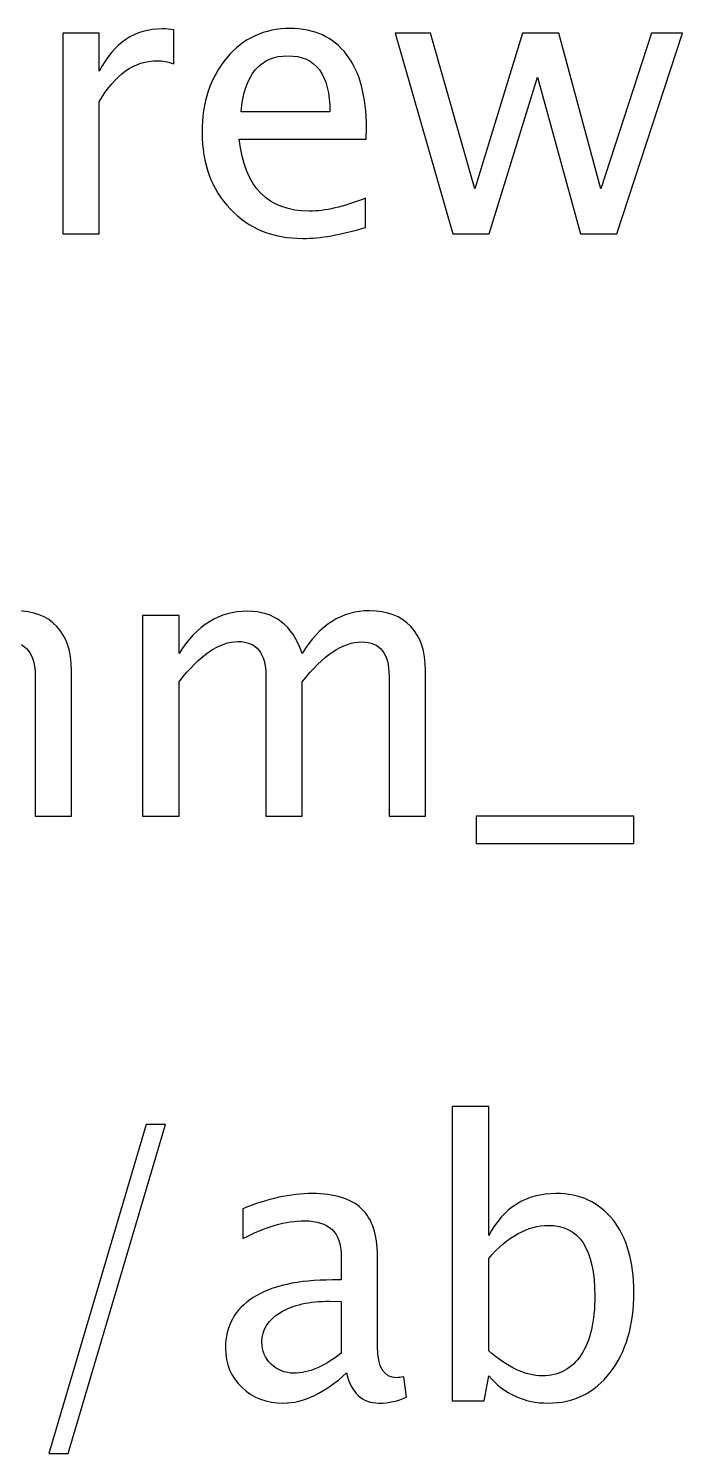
# Model space of a CAD drawing. Header units: centimetres. Extents: x -27.7 to 27.6, y -20.2 to 43.3.
# Drawn here: x -21.413 to -20.805, y 31.535 to 32.862 of the extents above; entities that cross this region are included whole.
import ezdxf

# ---------------------------------------------------------------- set-up
doc = ezdxf.new("R2010")
doc.units = ezdxf.units.CM
doc.header["$MEASUREMENT"] = 0
doc.layers.add('Layer 1', color=7, linetype='Continuous')

msp = doc.modelspace()

# ---------------------------------------------------------------- linework, layer by layer
at = {"layer": 'Layer 1'}
for points, knots in [([(-21.3812, 32.67044), (-21.3812, 32.67044), (-21.3812, 32.85741), (-21.3812, 32.85741), (-21.3812, 32.85741), (-21.3812, 32.85741), (-21.34734, 32.85741), (-21.34734, 32.85741), (-21.34734, 32.85741), (-21.34734, 32.85741), (-21.34734, 32.82208), (-21.34734, 32.82208), (-21.34734, 32.82208), (-21.33387, 32.84824), (-21.31435, 32.86129), (-21.28872, 32.86129), (-21.28872, 32.86129), (-21.28525, 32.86129), (-21.2816, 32.861), (-21.27784, 32.86041), (-21.27784, 32.86041), (-21.27784, 32.86041), (-21.27784, 32.82872), (-21.27784, 32.82872), (-21.27784, 32.82872), (-21.28372, 32.83066), (-21.28889, 32.83166), (-21.29336, 32.83166), (-21.29336, 32.83166), (-21.31488, 32.83166), (-21.33287, 32.81896), (-21.34734, 32.7935), (-21.34734, 32.7935), (-21.34734, 32.7935), (-21.34734, 32.67044), (-21.34734, 32.67044), (-21.34734, 32.67044), (-21.34734, 32.67044), (-21.3812, 32.67044), (-21.3812, 32.67044)], [0, 0, 0, 0, 0.0909091, 0.0909091, 0.0909091, 0.0909091, 0.1818182, 0.1818182, 0.1818182, 0.1818182, 0.2727273, 0.2727273, 0.2727273, 0.2727273, 0.3636364, 0.3636364, 0.3636364, 0.3636364, 0.4545455, 0.4545455, 0.4545455, 0.4545455, 0.5454545, 0.5454545, 0.5454545, 0.5454545, 0.6363636, 0.6363636, 0.6363636, 0.6363636, 0.7272727, 0.7272727, 0.7272727, 0.7272727, 0.8181818, 0.8181818, 0.8181818, 0.8181818, 1, 1, 1, 1]), ([(-21.09962, 32.67644), (-21.12238, 32.66962), (-21.14184, 32.66621), (-21.15807, 32.66621), (-21.15807, 32.66621), (-21.18576, 32.66621), (-21.20828, 32.67538), (-21.22562, 32.69366), (-21.22562, 32.69366), (-21.24297, 32.71195), (-21.25167, 32.73565), (-21.25167, 32.76481), (-21.25167, 32.76481), (-21.25167, 32.79309), (-21.24403, 32.81631), (-21.22868, 32.83448), (-21.22868, 32.83448), (-21.21333, 32.85259), (-21.1937, 32.86165), (-21.16977, 32.86165), (-21.16977, 32.86165), (-21.14713, 32.86165), (-21.12961, 32.85359), (-21.11726, 32.83748), (-21.11726, 32.83748), (-21.10491, 32.82137), (-21.09874, 32.79856), (-21.09874, 32.76898), (-21.09874, 32.76898), (-21.09874, 32.76898), (-21.09892, 32.75864), (-21.09892, 32.75864), (-21.09892, 32.75864), (-21.09892, 32.75864), (-21.2171, 32.75864), (-21.2171, 32.75864), (-21.2171, 32.75864), (-21.21216, 32.71395), (-21.19034, 32.69161), (-21.15172, 32.69161), (-21.15172, 32.69161), (-21.13755, 32.69161), (-21.1202, 32.6956), (-21.09962, 32.7036), (-21.09962, 32.7036), (-21.09962, 32.7036), (-21.09962, 32.67644), (-21.09962, 32.67644)], [0, 0, 0, 0, 0.0769231, 0.0769231, 0.0769231, 0.0769231, 0.1538462, 0.1538462, 0.1538462, 0.1538462, 0.2307692, 0.2307692, 0.2307692, 0.2307692, 0.3076923, 0.3076923, 0.3076923, 0.3076923, 0.3846154, 0.3846154, 0.3846154, 0.3846154, 0.4615385, 0.4615385, 0.4615385, 0.4615385, 0.5384615, 0.5384615, 0.5384615, 0.5384615, 0.6153846, 0.6153846, 0.6153846, 0.6153846, 0.6923077, 0.6923077, 0.6923077, 0.6923077, 0.7692308, 0.7692308, 0.7692308, 0.7692308, 0.8461538, 0.8461538, 0.8461538, 0.8461538, 1, 1, 1, 1]), ([(-21.01842, 32.67044), (-21.01842, 32.67044), (-21.07204, 32.85741), (-21.07204, 32.85741), (-21.07204, 32.85741), (-21.07204, 32.85741), (-21.039, 32.85741), (-21.039, 32.85741), (-21.039, 32.85741), (-21.039, 32.85741), (-20.9979, 32.71224), (-20.9979, 32.71224), (-20.9979, 32.71224), (-20.9979, 32.71224), (-20.95357, 32.85741), (-20.95357, 32.85741), (-20.95357, 32.85741), (-20.95357, 32.85741), (-20.9197, 32.85741), (-20.9197, 32.85741), (-20.9197, 32.85741), (-20.9197, 32.85741), (-20.88072, 32.71248), (-20.88072, 32.71248), (-20.88072, 32.71248), (-20.88072, 32.71248), (-20.83356, 32.85741), (-20.83356, 32.85741), (-20.83356, 32.85741), (-20.83356, 32.85741), (-20.80464, 32.85741), (-20.80464, 32.85741), (-20.80464, 32.85741), (-20.80464, 32.85741), (-20.86567, 32.67044), (-20.86567, 32.67044), (-20.86567, 32.67044), (-20.86567, 32.67044), (-20.89953, 32.67044), (-20.89953, 32.67044), (-20.89953, 32.67044), (-20.89953, 32.67044), (-20.93963, 32.81626), (-20.93963, 32.81626), (-20.93963, 32.81626), (-20.93963, 32.81626), (-20.98455, 32.67044), (-20.98455, 32.67044), (-20.98455, 32.67044), (-20.98455, 32.67044), (-21.01842, 32.67044), (-21.01842, 32.67044)], [0, 0, 0, 0, 0.0714286, 0.0714286, 0.0714286, 0.0714286, 0.1428571, 0.1428571, 0.1428571, 0.1428571, 0.2142857, 0.2142857, 0.2142857, 0.2142857, 0.2857143, 0.2857143, 0.2857143, 0.2857143, 0.3571429, 0.3571429, 0.3571429, 0.3571429, 0.4285714, 0.4285714, 0.4285714, 0.4285714, 0.5, 0.5, 0.5, 0.5, 0.5714286, 0.5714286, 0.5714286, 0.5714286, 0.6428571, 0.6428571, 0.6428571, 0.6428571, 0.7142857, 0.7142857, 0.7142857, 0.7142857, 0.7857143, 0.7857143, 0.7857143, 0.7857143, 0.8571429, 0.8571429, 0.8571429, 0.8571429, 1, 1, 1, 1]), ([(-21.21533, 32.78404), (-21.21533, 32.78404), (-21.13278, 32.78404), (-21.13278, 32.78404), (-21.13278, 32.78404), (-21.13278, 32.81884), (-21.14578, 32.83625), (-21.17171, 32.83625), (-21.17171, 32.83625), (-21.19781, 32.83625), (-21.21233, 32.81884), (-21.21533, 32.78404)], [0, 0, 0, 0, 0.25, 0.25, 0.25, 0.25, 0.5, 0.5, 0.5, 0.5, 1, 1, 1, 1]), ([(-21.63639, 32.12834), (-21.63639, 32.12834), (-21.63639, 32.31531), (-21.63639, 32.31531), (-21.63639, 32.31531), (-21.63639, 32.31531), (-21.60253, 32.31531), (-21.60253, 32.31531), (-21.60253, 32.31531), (-21.60253, 32.31531), (-21.60253, 32.27998), (-21.60253, 32.27998), (-21.60253, 32.27998), (-21.586, 32.30614), (-21.56484, 32.31919), (-21.53891, 32.31919), (-21.53891, 32.31919), (-21.51392, 32.31919), (-21.49693, 32.30614), (-21.48787, 32.27998), (-21.48787, 32.27998), (-21.47182, 32.30638), (-21.45089, 32.31955), (-21.4252, 32.31955), (-21.4252, 32.31955), (-21.40879, 32.31955), (-21.39603, 32.31473), (-21.38692, 32.30502), (-21.38692, 32.30502), (-21.37781, 32.29532), (-21.37322, 32.28174), (-21.37322, 32.26428), (-21.37322, 32.26428), (-21.37322, 32.26428), (-21.37322, 32.12834), (-21.37322, 32.12834), (-21.37322, 32.12834), (-21.37322, 32.12834), (-21.40709, 32.12834), (-21.40709, 32.12834), (-21.40709, 32.12834), (-21.40709, 32.12834), (-21.40709, 32.25869), (-21.40709, 32.25869), (-21.40709, 32.25869), (-21.40709, 32.27998), (-21.41555, 32.29062), (-21.43249, 32.29062), (-21.43249, 32.29062), (-21.45007, 32.29062), (-21.46853, 32.27821), (-21.48787, 32.25334), (-21.48787, 32.25334), (-21.48787, 32.25334), (-21.48787, 32.12834), (-21.48787, 32.12834), (-21.48787, 32.12834), (-21.48787, 32.12834), (-21.52174, 32.12834), (-21.52174, 32.12834), (-21.52174, 32.12834), (-21.52174, 32.12834), (-21.52174, 32.25881), (-21.52174, 32.25881), (-21.52174, 32.25881), (-21.52174, 32.28027), (-21.53032, 32.29097), (-21.54755, 32.29097), (-21.54755, 32.29097), (-21.56466, 32.29097), (-21.58301, 32.27851), (-21.60253, 32.25352), (-21.60253, 32.25352), (-21.60253, 32.25352), (-21.60253, 32.12834), (-21.60253, 32.12834), (-21.60253, 32.12834), (-21.60253, 32.12834), (-21.63639, 32.12834), (-21.63639, 32.12834)], [0, 0, 0, 0, 0.047619, 0.047619, 0.047619, 0.047619, 0.0952381, 0.0952381, 0.0952381, 0.0952381, 0.1428571, 0.1428571, 0.1428571, 0.1428571, 0.1904762, 0.1904762, 0.1904762, 0.1904762, 0.2380952, 0.2380952, 0.2380952, 0.2380952, 0.2857143, 0.2857143, 0.2857143, 0.2857143, 0.3333333, 0.3333333, 0.3333333, 0.3333333, 0.3809524, 0.3809524, 0.3809524, 0.3809524, 0.4285714, 0.4285714, 0.4285714, 0.4285714, 0.4761905, 0.4761905, 0.4761905, 0.4761905, 0.5238095, 0.5238095, 0.5238095, 0.5238095, 0.5714286, 0.5714286, 0.5714286, 0.5714286, 0.6190476, 0.6190476, 0.6190476, 0.6190476, 0.6666667, 0.6666667, 0.6666667, 0.6666667, 0.7142857, 0.7142857, 0.7142857, 0.7142857, 0.7619048, 0.7619048, 0.7619048, 0.7619048, 0.8095238, 0.8095238, 0.8095238, 0.8095238, 0.8571429, 0.8571429, 0.8571429, 0.8571429, 0.9047619, 0.9047619, 0.9047619, 0.9047619, 1, 1, 1, 1]), ([(-21.30701, 32.12834), (-21.30701, 32.12834), (-21.30701, 32.31531), (-21.30701, 32.31531), (-21.30701, 32.31531), (-21.30701, 32.31531), (-21.27315, 32.31531), (-21.27315, 32.31531), (-21.27315, 32.31531), (-21.27315, 32.31531), (-21.27315, 32.27998), (-21.27315, 32.27998), (-21.27315, 32.27998), (-21.25662, 32.30614), (-21.23546, 32.31919), (-21.20953, 32.31919), (-21.20953, 32.31919), (-21.18454, 32.31919), (-21.16755, 32.30614), (-21.15849, 32.27998), (-21.15849, 32.27998), (-21.14244, 32.30638), (-21.12151, 32.31955), (-21.09582, 32.31955), (-21.09582, 32.31955), (-21.07941, 32.31955), (-21.06665, 32.31473), (-21.05754, 32.30502), (-21.05754, 32.30502), (-21.04843, 32.29532), (-21.04384, 32.28174), (-21.04384, 32.26428), (-21.04384, 32.26428), (-21.04384, 32.26428), (-21.04384, 32.12834), (-21.04384, 32.12834), (-21.04384, 32.12834), (-21.04384, 32.12834), (-21.07771, 32.12834), (-21.07771, 32.12834), (-21.07771, 32.12834), (-21.07771, 32.12834), (-21.07771, 32.25869), (-21.07771, 32.25869), (-21.07771, 32.25869), (-21.07771, 32.27998), (-21.08617, 32.29062), (-21.10311, 32.29062), (-21.10311, 32.29062), (-21.12069, 32.29062), (-21.13915, 32.27821), (-21.15849, 32.25334), (-21.15849, 32.25334), (-21.15849, 32.25334), (-21.15849, 32.12834), (-21.15849, 32.12834), (-21.15849, 32.12834), (-21.15849, 32.12834), (-21.19236, 32.12834), (-21.19236, 32.12834), (-21.19236, 32.12834), (-21.19236, 32.12834), (-21.19236, 32.25881), (-21.19236, 32.25881), (-21.19236, 32.25881), (-21.19236, 32.28027), (-21.20094, 32.29097), (-21.21817, 32.29097), (-21.21817, 32.29097), (-21.23528, 32.29097), (-21.25363, 32.27851), (-21.27315, 32.25352), (-21.27315, 32.25352), (-21.27315, 32.25352), (-21.27315, 32.12834), (-21.27315, 32.12834), (-21.27315, 32.12834), (-21.27315, 32.12834), (-21.30701, 32.12834), (-21.30701, 32.12834)], [0, 0, 0, 0, 0.047619, 0.047619, 0.047619, 0.047619, 0.0952381, 0.0952381, 0.0952381, 0.0952381, 0.1428571, 0.1428571, 0.1428571, 0.1428571, 0.1904762, 0.1904762, 0.1904762, 0.1904762, 0.2380952, 0.2380952, 0.2380952, 0.2380952, 0.2857143, 0.2857143, 0.2857143, 0.2857143, 0.3333333, 0.3333333, 0.3333333, 0.3333333, 0.3809524, 0.3809524, 0.3809524, 0.3809524, 0.4285714, 0.4285714, 0.4285714, 0.4285714, 0.4761905, 0.4761905, 0.4761905, 0.4761905, 0.5238095, 0.5238095, 0.5238095, 0.5238095, 0.5714286, 0.5714286, 0.5714286, 0.5714286, 0.6190476, 0.6190476, 0.6190476, 0.6190476, 0.6666667, 0.6666667, 0.6666667, 0.6666667, 0.7142857, 0.7142857, 0.7142857, 0.7142857, 0.7619048, 0.7619048, 0.7619048, 0.7619048, 0.8095238, 0.8095238, 0.8095238, 0.8095238, 0.8571429, 0.8571429, 0.8571429, 0.8571429, 0.9047619, 0.9047619, 0.9047619, 0.9047619, 1, 1, 1, 1]), ([(-20.99668, 32.10294), (-20.99668, 32.10294), (-20.99668, 32.12834), (-20.99668, 32.12834), (-20.99668, 32.12834), (-20.99668, 32.12834), (-20.84993, 32.12834), (-20.84993, 32.12834), (-20.84993, 32.12834), (-20.84993, 32.12834), (-20.84993, 32.10294), (-20.84993, 32.10294), (-20.84993, 32.10294), (-20.84993, 32.10294), (-20.99668, 32.10294), (-20.99668, 32.10294)], [0, 0, 0, 0, 0.2, 0.2, 0.2, 0.2, 0.4, 0.4, 0.4, 0.4, 0.6, 0.6, 0.6, 0.6, 1, 1, 1, 1]), ([(-21.01887, 31.58412), (-21.01887, 31.58412), (-21.01887, 31.85823), (-21.01887, 31.85823), (-21.01887, 31.85823), (-21.01887, 31.85823), (-20.98501, 31.85823), (-20.98501, 31.85823), (-20.98501, 31.85823), (-20.98501, 31.85823), (-20.98501, 31.73788), (-20.98501, 31.73788), (-20.98501, 31.73788), (-20.97113, 31.76404), (-20.95026, 31.77709), (-20.92245, 31.77709), (-20.92245, 31.77709), (-20.89993, 31.77709), (-20.88223, 31.76892), (-20.86929, 31.75252), (-20.86929, 31.75252), (-20.85636, 31.73611), (-20.84989, 31.71371), (-20.84989, 31.68531), (-20.84989, 31.68531), (-20.84989, 31.65439), (-20.85724, 31.6294), (-20.87188, 31.61046), (-20.87188, 31.61046), (-20.88652, 31.59147), (-20.90581, 31.58201), (-20.92968, 31.58201), (-20.92968, 31.58201), (-20.95184, 31.58201), (-20.97031, 31.59047), (-20.98501, 31.60747), (-20.98501, 31.60747), (-20.98501, 31.60747), (-20.98912, 31.58412), (-20.98912, 31.58412), (-20.98912, 31.58412), (-20.98912, 31.58412), (-21.01887, 31.58412), (-21.01887, 31.58412)], [0, 0, 0, 0, 0.0833333, 0.0833333, 0.0833333, 0.0833333, 0.1666667, 0.1666667, 0.1666667, 0.1666667, 0.25, 0.25, 0.25, 0.25, 0.3333333, 0.3333333, 0.3333333, 0.3333333, 0.4166667, 0.4166667, 0.4166667, 0.4166667, 0.5, 0.5, 0.5, 0.5, 0.5833333, 0.5833333, 0.5833333, 0.5833333, 0.6666667, 0.6666667, 0.6666667, 0.6666667, 0.75, 0.75, 0.75, 0.75, 0.8333333, 0.8333333, 0.8333333, 0.8333333, 1, 1, 1, 1]), ([(-21.3944, 31.53509), (-21.3944, 31.53509), (-21.30368, 31.8413), (-21.30368, 31.8413), (-21.30368, 31.8413), (-21.30368, 31.8413), (-21.28574, 31.8413), (-21.28574, 31.8413), (-21.28574, 31.8413), (-21.28574, 31.8413), (-21.37647, 31.53509), (-21.37647, 31.53509), (-21.37647, 31.53509), (-21.37647, 31.53509), (-21.3944, 31.53509), (-21.3944, 31.53509)], [0, 0, 0, 0, 0.2, 0.2, 0.2, 0.2, 0.4, 0.4, 0.4, 0.4, 0.6, 0.6, 0.6, 0.6, 1, 1, 1, 1]), ([(-21.1173, 31.61005), (-21.13764, 31.59136), (-21.15722, 31.58201), (-21.17603, 31.58201), (-21.17603, 31.58201), (-21.1915, 31.58201), (-21.20437, 31.58683), (-21.21455, 31.59653), (-21.21455, 31.59653), (-21.22478, 31.60623), (-21.22989, 31.61846), (-21.22989, 31.63322), (-21.22989, 31.63322), (-21.22989, 31.65362), (-21.22131, 31.66932), (-21.20414, 31.68026), (-21.20414, 31.68026), (-21.18697, 31.69119), (-21.16233, 31.69666), (-21.13023, 31.69666), (-21.13023, 31.69666), (-21.13023, 31.69666), (-21.12229, 31.69666), (-21.12229, 31.69666), (-21.12229, 31.69666), (-21.12229, 31.69666), (-21.12229, 31.71918), (-21.12229, 31.71918), (-21.12229, 31.71918), (-21.12229, 31.74088), (-21.13358, 31.75169), (-21.15622, 31.75169), (-21.15622, 31.75169), (-21.17374, 31.75169), (-21.19291, 31.74617), (-21.21366, 31.73511), (-21.21366, 31.73511), (-21.21366, 31.73511), (-21.21366, 31.76298), (-21.21366, 31.76298), (-21.21366, 31.76298), (-21.19085, 31.77239), (-21.16933, 31.77709), (-21.14916, 31.77709), (-21.14916, 31.77709), (-21.12841, 31.77709), (-21.11306, 31.77239), (-21.10324, 31.76292), (-21.10324, 31.76292), (-21.09337, 31.75346), (-21.08843, 31.73888), (-21.08843, 31.71918), (-21.08843, 31.71918), (-21.08843, 31.71918), (-21.08843, 31.63469), (-21.08843, 31.63469), (-21.08843, 31.63469), (-21.08843, 31.61534), (-21.08249, 31.60564), (-21.07055, 31.60564), (-21.07055, 31.60564), (-21.06908, 31.60564), (-21.06691, 31.60588), (-21.06403, 31.60635), (-21.06403, 31.60635), (-21.06403, 31.60635), (-21.06161, 31.58753), (-21.06161, 31.58753), (-21.06161, 31.58753), (-21.06932, 31.58383), (-21.07778, 31.58201), (-21.08707, 31.58201), (-21.08707, 31.58201), (-21.10289, 31.58201), (-21.11294, 31.59136), (-21.1173, 31.61005)], [0, 0, 0, 0, 0.05, 0.05, 0.05, 0.05, 0.1, 0.1, 0.1, 0.1, 0.15, 0.15, 0.15, 0.15, 0.2, 0.2, 0.2, 0.2, 0.25, 0.25, 0.25, 0.25, 0.3, 0.3, 0.3, 0.3, 0.35, 0.35, 0.35, 0.35, 0.4, 0.4, 0.4, 0.4, 0.45, 0.45, 0.45, 0.45, 0.5, 0.5, 0.5, 0.5, 0.55, 0.55, 0.55, 0.55, 0.6, 0.6, 0.6, 0.6, 0.65, 0.65, 0.65, 0.65, 0.7, 0.7, 0.7, 0.7, 0.75, 0.75, 0.75, 0.75, 0.8, 0.8, 0.8, 0.8, 0.85, 0.85, 0.85, 0.85, 0.9, 0.9, 0.9, 0.9, 1, 1, 1, 1]), ([(-20.98501, 31.63081), (-20.96754, 31.61523), (-20.9509, 31.60741), (-20.93509, 31.60741), (-20.93509, 31.60741), (-20.91951, 31.60741), (-20.90745, 31.61393), (-20.89899, 31.62693), (-20.89899, 31.62693), (-20.89046, 31.63992), (-20.88623, 31.65821), (-20.88623, 31.68184), (-20.88623, 31.68184), (-20.88623, 31.72559), (-20.90069, 31.74746), (-20.92962, 31.74746), (-20.92962, 31.74746), (-20.94855, 31.74746), (-20.96701, 31.73723), (-20.98501, 31.71671), (-20.98501, 31.71671), (-20.98501, 31.71671), (-20.98501, 31.63081), (-20.98501, 31.63081)], [0, 0, 0, 0, 0.1428571, 0.1428571, 0.1428571, 0.1428571, 0.2857143, 0.2857143, 0.2857143, 0.2857143, 0.4285714, 0.4285714, 0.4285714, 0.4285714, 0.5714286, 0.5714286, 0.5714286, 0.5714286, 0.7142857, 0.7142857, 0.7142857, 0.7142857, 1, 1, 1, 1]), ([(-21.12229, 31.62851), (-21.12229, 31.62851), (-21.12229, 31.67655), (-21.12229, 31.67655), (-21.12229, 31.67655), (-21.12229, 31.67655), (-21.13317, 31.6769), (-21.13317, 31.6769), (-21.13317, 31.6769), (-21.15199, 31.6769), (-21.16715, 31.67344), (-21.17874, 31.6665), (-21.17874, 31.6665), (-21.19026, 31.6595), (-21.19602, 31.65027), (-21.19602, 31.63875), (-21.19602, 31.63875), (-21.19602, 31.63069), (-21.19314, 31.62387), (-21.18744, 31.61828), (-21.18744, 31.61828), (-21.18168, 31.6127), (-21.17468, 31.60988), (-21.16639, 31.60988), (-21.16639, 31.60988), (-21.15228, 31.60988), (-21.13758, 31.61611), (-21.12229, 31.62851)], [0, 0, 0, 0, 0.125, 0.125, 0.125, 0.125, 0.25, 0.25, 0.25, 0.25, 0.375, 0.375, 0.375, 0.375, 0.5, 0.5, 0.5, 0.5, 0.625, 0.625, 0.625, 0.625, 0.75, 0.75, 0.75, 0.75, 1, 1, 1, 1])]:
    msp.add_open_spline(points, degree=3, knots=knots, dxfattribs=at)

doc.saveas('drawing.dxf')
